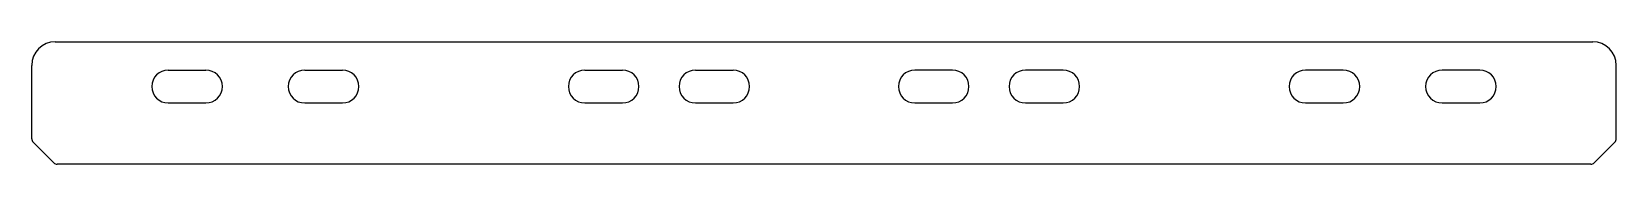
# Model space of a CAD drawing. Header units: millimetres. Extents: x 0 to 337, y 0 to 26.
import ezdxf

# ---------------------------------------------------------------- set-up
doc = ezdxf.new("R2010")
doc.units = ezdxf.units.MM

msp = doc.modelspace()

# ---------------------------------------------------------------- linework, layer by layer
at = {"color": 7, "linetype": 'Continuous', "lineweight": 25}
for p, q in [((5, 26), (331.6, 26)), ((0, 5.41), (0, 21)), ((336.6, 5.41), (336.6, 21)), ((29, 20), (37, 20)), ((58, 20), (66, 20)), ((117.5, 20), (125.5, 20)), ((141, 20), (149, 20)), ((195.6, 20), (187.6, 20)), ((219.1, 20), (211.1, 20)), ((278.6, 20), (270.6, 20)), ((307.6, 20), (299.6, 20)), ((29, 13), (37, 13)), ((58, 13), (66, 13)), ((117.5, 13), (125.5, 13)), ((141, 13), (149, 13)), ((187.6, 13), (195.6, 13)), ((211.1, 13), (219.1, 13)), ((270.6, 13), (278.6, 13)), ((299.6, 13), (307.6, 13)), ((0.29, 4.71), (4.71, 0.29)), ((331.89, 0.29), (336.31, 4.71)), ((331.19, 0), (5.41, 0))]:
    msp.add_line(p, q, dxfattribs=at)
for centre, radius, start, end in [((5, 21), 5, 90, 180), ((331.6, 21), 5, 0, 90), ((29, 16.5), 3.5, 90, 270), ((37, 16.5), 3.5, 270, 90), ((58, 16.5), 3.5, 90, 270), ((66, 16.5), 3.5, 270, 90), ((117.5, 16.5), 3.5, 90, 270), ((125.5, 16.5), 3.5, 270, 90), ((141, 16.5), 3.5, 90, 270), ((149, 16.5), 3.5, 270, 90), ((187.6, 16.5), 3.5, 90, 270), ((195.6, 16.5), 3.5, 270, 90), ((211.1, 16.5), 3.5, 90, 270), ((219.1, 16.5), 3.5, 270, 90), ((270.6, 16.5), 3.5, 90, 270), ((278.6, 16.5), 3.5, 270, 90), ((299.6, 16.5), 3.5, 90, 270), ((307.6, 16.5), 3.5, 270, 90), ((1, 5.41), 1, 180, 225), ((335.6, 5.41), 1, 315, 0), ((5.41, 1), 1, 225, 270), ((331.19, 1), 1, 270, 315)]:
    msp.add_arc(centre, radius, start, end, dxfattribs=at)

doc.saveas('drawing.dxf')
